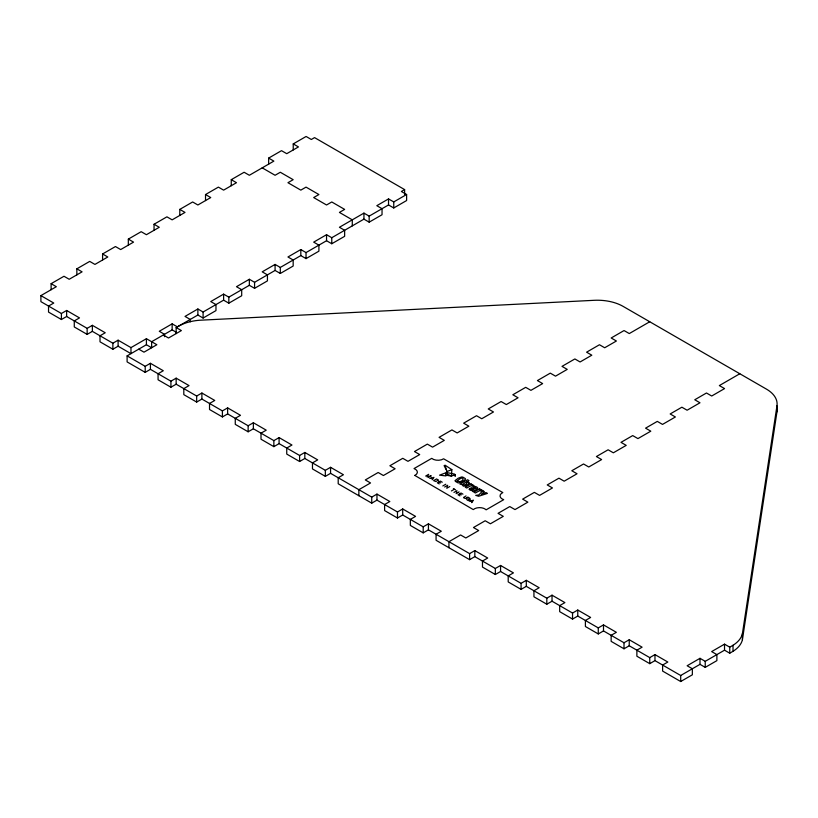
<?xml version="1.0" encoding="UTF-8"?>
<svg xmlns="http://www.w3.org/2000/svg" width="818" height="818" viewBox="0 0 818 818"><rect width="100%" height="100%" fill="white"/><g stroke="black" fill="none" stroke-linecap="round" stroke-linejoin="round"><path stroke-width="1.23" d="M451.843 469.644L451.505 475.953L447.743 474.471L445.002 465.145L451.843 469.644L446.454 471.7M611.005 635.259L603.5 630.923L598.275 633.94L598.275 627.907L603.5 624.891L616.363 632.314L611.148 635.33L611.148 641.363L624.011 648.797L629.236 645.78L649.748 657.621L654.973 654.605L667.836 662.038L662.611 665.044L662.611 671.077L680.699 681.527L692.355 674.799L692.355 668.766L687.14 665.75L700.004 658.316L705.228 661.333L724.523 650.187L729.748 653.204L733.02 651.302A36.391 21.012 0 0 0 742.417 639.666L742.417 633.633L776.967 405.82A36.391 21.012 0 0 0 766.446 389.123L623.111 306.382A36.391 21.012 0 0 0 594.205 300.308L199.612 320.247A36.391 21.012 0 0 0 179.469 325.676L176.156 327.558L176.156 333.591M742.417 639.666L776.967 411.853L776.967 405.82M446.076 475.135L445.943 475.923L439.552 475.166L446.536 472.518L454.706 474.123L455.391 476.26L454.082 475.166L451.28 476.117L445.626 475.074L446.536 472.518M467.078 498.929L466.873 499.082A1.155 0.665 0 0 0 466.689 499.532C470.841 503.571 467.109 494.246 470.442 499.328M469.225 500.084L469.184 499.512M432.149 479.808L433.949 477.385L429.757 478.438M471.669 502.63L473.469 500.207L469.287 501.25M293.233 149.939L293.233 143.907L306.106 136.473L311.331 139.489L314.552 137.608L404.624 189.602L401.393 191.494L406.618 194.5L406.618 200.533L393.755 207.966L388.53 204.95L369.163 216.126L363.938 213.109L339.419 227.271L344.644 230.287L344.644 236.32L331.771 243.754L326.546 240.737L319.04 245.073M729.748 653.204L729.748 647.171L733.02 645.269A36.391 21.012 0 0 0 742.417 633.633M51.115 289.715L51.115 283.682L63.988 276.259L69.203 279.275L82.076 271.842L76.851 268.825L76.851 274.858M76.851 268.825L89.714 261.402L94.939 264.418L107.812 256.985L102.587 253.969L102.587 260.001M102.587 253.969L115.45 246.545L120.675 249.562L133.538 242.128L128.324 239.112L128.324 245.144M128.324 239.112L141.187 231.688L146.412 234.705L159.275 227.271L154.05 224.255L154.05 230.287M154.05 224.255L166.923 216.831L172.148 219.848L185.011 212.414L179.786 209.398L179.786 215.431M179.786 209.398L192.649 201.974L197.874 204.991L210.747 197.557L205.522 194.541L205.522 200.574M205.522 194.541L218.386 187.118L223.611 190.134L236.484 182.7L231.259 179.684L231.259 185.717M231.259 179.684L244.122 172.261L249.347 175.277L273.866 161.115L268.652 158.099L268.652 164.132M268.652 158.099L281.515 150.665L286.74 153.682L298.458 146.923L293.233 143.907M99.878 335.697L92.373 331.362L87.148 334.378L74.274 326.955L74.274 320.922L79.499 317.905L66.636 310.472L61.411 313.488L40.9 301.648L40.9 295.615L56.34 286.699L51.115 283.682M40.9 295.615L53.763 303.049L48.538 306.065L48.538 312.098L61.411 319.521L66.636 316.505L87.148 328.345L92.373 325.329L105.236 332.762L100.011 335.779L100.011 341.812L112.874 349.235L118.099 346.219L130.972 353.652L130.972 347.619L146.412 338.703L156.862 344.736L143.988 352.169L138.763 349.153M100.011 335.779L112.874 343.202L118.099 340.186L130.972 347.619M190.236 321.852L190.236 319.439L177.373 326.863L172.148 323.846L159.275 331.28L164.5 334.296L164.5 336.709M190.369 319.357L197.874 315.022L203.099 318.038L215.972 310.605L215.972 304.572L210.747 301.566L223.611 294.132L228.835 297.149L249.347 285.308L254.572 288.325L267.435 280.891L267.435 274.858L262.21 271.842L275.083 264.418L280.308 267.435L300.82 255.594L306.034 258.611L318.908 251.177L318.908 245.144L306.034 252.578L300.82 249.562L287.946 256.985L293.171 260.001L293.171 266.034L280.308 273.468L275.083 270.451L254.572 282.292L249.347 279.275L236.484 286.699L241.699 289.715L241.699 295.748L228.835 303.181L223.611 300.165L203.099 312.006L197.874 308.989L185.011 316.423L190.236 319.439M406.618 194.5L393.755 201.934L388.53 198.917L376.812 205.686L382.037 208.702L382.037 214.735L369.163 222.159L363.938 219.142L331.771 237.721L326.546 234.705L313.683 242.128L318.908 245.144M209.398 403.386L201.893 399.051L196.668 402.067L183.805 394.644L183.805 388.611L189.03 385.595L176.156 378.161L170.931 381.178L150.42 369.337L145.205 372.354L127.107 361.914L127.107 355.881L146.412 344.736L151.637 347.752L151.637 341.719L172.148 329.879L176.32 332.292M127.107 355.881L145.205 366.321L150.42 363.304L163.293 370.738L158.068 373.754L158.068 379.787L170.931 387.211L176.156 384.194L196.668 396.035L201.893 393.029L214.756 400.452L209.531 403.468L209.531 409.501L222.404 416.935L227.629 413.918L248.14 425.759L253.365 422.742L266.228 430.166L261.003 433.182L261.003 439.215L273.866 446.648L279.091 443.632L299.603 455.473L304.828 452.456L317.701 459.88L312.476 462.896L312.476 468.929L325.339 476.362L330.564 473.346L371.74 497.119L376.965 494.103L389.828 501.526L384.603 504.542L384.603 510.575L397.476 518.009L402.701 514.992L423.203 526.833L428.428 523.817L441.301 531.24L436.076 534.256L436.076 540.289L469.604 559.655L474.829 556.639L495.34 568.479L500.565 565.463L513.428 572.886L508.203 575.903L508.203 581.935L521.076 589.369L526.301 586.353L546.813 598.193L552.027 595.177L564.901 602.6L559.676 605.617L559.676 611.649L572.539 619.083L577.764 616.066L577.764 610.034L572.539 613.05L559.676 605.617M209.531 403.468L222.404 410.902L227.629 407.885L240.492 415.309L235.267 418.325L235.267 424.358L248.14 431.792L253.365 428.775L260.87 433.1M261.003 433.182L273.866 440.616L279.091 437.599L291.965 445.023L286.74 448.039L286.74 454.072L299.603 461.505L304.828 458.489L325.339 470.33L330.564 467.313L343.427 474.737L338.202 477.753L338.202 483.786L371.74 503.152L376.965 500.135L397.476 511.976L402.701 508.96L415.564 516.383L410.339 519.399L410.339 525.432L423.203 532.866L428.428 529.849L469.604 553.622L474.829 550.606L487.692 558.029L482.477 561.046L482.477 567.078L495.34 574.512L500.565 571.496L521.076 583.336L526.301 580.32L539.164 587.743L533.939 590.76L533.939 596.792L546.813 604.226L552.027 601.21L559.543 605.545M649.748 321.75L629.277 333.57L624.052 330.554L611.179 337.987L616.404 341.004L604.686 347.762L599.461 344.746L586.598 352.18L591.813 355.196L580.095 361.965L574.87 358.949L562.007 366.372L567.232 369.388L555.514 376.157L550.289 373.141L537.416 380.575L542.641 383.591L530.923 390.35L525.698 387.333L512.835 394.767L518.06 397.783L506.332 404.552L501.107 401.536L488.244 408.959L493.469 411.975L481.751 418.744L476.526 415.728L463.653 423.162L468.878 426.178L457.16 432.937L451.935 429.92L439.072 437.354L444.297 440.37L432.569 447.139L427.344 444.123L414.481 451.546L419.706 454.563L407.988 461.332L402.763 458.315L389.889 465.749L395.114 468.765L383.397 475.524L378.172 472.507L365.309 479.941L370.534 482.957L358.867 489.685L358.867 495.718M425.667 476.066L428.663 474.338L426.955 476.812L431.25 475.831L428.243 477.559M442.814 485.964L445.81 484.236M444.644 487.027L447.64 485.289L446.781 488.264L449.788 486.526M451.434 490.943L454.43 489.215M453.97 492.416L456.965 490.677M456.086 493.632L459.082 491.904M466.066 495.923L463.714 497.364A1.145 0.665 0 0 0 463.642 497.794L465.473 498.551L468.182 497.139L465.933 498.428M739.809 373.754L719.339 385.575L724.564 388.591L711.701 396.014L706.476 392.998L694.758 399.767L699.983 402.783L687.11 410.217L681.885 407.2L670.167 413.959L675.392 416.976L662.519 424.409L657.304 421.393L645.576 428.162L650.801 431.178L637.938 438.601L632.713 435.585L620.995 442.354L626.22 445.37L613.347 452.804L608.122 449.788L596.404 456.546L601.629 459.563L588.766 466.996L583.541 463.98L571.813 470.749L577.038 473.765L564.175 481.189L558.95 478.172L547.232 484.941L552.457 487.957L539.583 495.391L534.359 492.375L522.641 499.133L527.866 502.15L515.003 509.583L509.778 506.567L498.05 513.336L503.274 516.352L490.411 523.776L485.186 520.759L473.469 527.528L478.694 530.545L465.82 537.978L460.595 534.962L448.939 541.69L448.939 547.723M611.148 635.33L624.011 642.764L629.236 639.748L642.099 647.171L636.874 650.187L636.874 656.22L649.748 663.654L654.973 660.637L680.699 675.494L700.004 664.349L705.228 667.365L716.885 660.637L716.885 654.605L711.66 651.588L724.523 644.155L729.748 647.171M414.808 475.432L473.285 509.604A7.495 4.325 0 0 1 485.555 509.338A7.229 4.172 0 0 1 486.107 509.829L503.714 499.665A7.495 4.325 0 0 1 502.825 492.569L443.612 458.806A7.505 4.335 0 0 1 431.72 458.356L414.031 468.571A7.515 4.335 0 0 1 414.828 475.442M454.082 475.166L455.289 474.777M262.21 167.843L275.083 175.277L280.308 172.261L293.171 179.684L287.946 182.7L300.82 190.134L306.034 187.118L318.908 194.541L313.683 197.557L326.546 204.991L331.771 201.974L344.644 209.398L339.419 212.414L352.282 219.848L352.282 225.88M445.248 466.24L444.123 465.585L445.912 469.266M176.156 327.558L181.381 330.574L168.518 338.008L163.293 334.991M453.356 488.591L455.524 489.839M442.252 482.201L440.309 481.076L437.323 482.804L439.266 483.919M462.957 494.154L461.015 493.029L458.029 494.757L459.972 495.872M455.636 491.454L457.753 492.671M438.867 481.914L440.636 482.937M459.563 493.868L461.342 494.89M431.076 478.101L432.712 479.041M470.606 500.923L472.231 501.863M577.764 610.034L590.637 617.457L585.402 620.473L585.402 626.506L598.275 633.94M577.764 616.066L598.275 627.907M733.02 645.269L733.02 651.302M724.523 644.155L724.523 650.187M705.228 661.333L705.228 667.365M700.004 658.316L700.004 664.349M680.699 675.494L680.699 681.527M654.973 654.605L654.973 660.637M649.748 657.621L649.748 663.654M629.236 639.748L629.236 645.78M624.011 642.764L624.011 648.797M603.5 624.891L603.5 630.923M572.539 613.05L572.539 619.083M552.027 595.177L552.027 601.21M546.813 598.193L546.813 604.226M526.301 580.32L526.301 586.353M521.076 583.336L521.076 589.369M500.565 565.463L500.565 571.496M495.34 568.479L495.34 574.512M474.829 550.606L474.829 556.639M469.604 553.622L469.604 559.655M428.428 523.817L428.428 529.849M423.203 526.833L423.203 532.866M404.624 189.602L404.624 194.428M402.701 508.96L402.701 514.992M397.476 511.976L397.476 518.009M393.755 201.934L393.755 207.966M388.53 198.917L388.53 204.95M376.965 494.103L376.965 500.135M371.74 497.119L371.74 503.152M369.163 216.126L369.163 222.159M363.938 213.109L363.938 219.142M331.771 237.721L331.771 243.754M330.564 467.313L330.564 473.346M326.546 234.705L326.546 240.737M325.339 470.33L325.339 476.362M306.034 252.578L306.034 258.611M304.828 452.456L304.828 458.489M300.82 249.562L300.82 255.594M299.603 455.473L299.603 461.505M280.308 267.435L280.308 273.468M279.091 437.599L279.091 443.632M275.083 264.418L275.083 270.451M273.866 440.616L273.866 446.648M254.572 282.292L254.572 288.325M253.365 422.742L253.365 428.775M249.347 279.275L249.347 285.308M248.14 425.759L248.14 431.792M228.835 297.149L228.835 303.181M227.629 407.885L227.629 413.918M223.611 294.132L223.611 300.165M222.404 410.902L222.404 416.935M203.099 312.006L203.099 318.038M201.893 393.029L201.893 399.051M197.874 308.989L197.874 315.022M196.668 396.035L196.668 402.067M176.156 378.161L176.156 384.194M172.148 323.846L172.148 329.879M170.931 381.178L170.931 387.211M150.42 363.304L150.42 369.337M146.412 338.703L146.412 344.736M145.205 366.321L145.205 372.354M118.099 340.186L118.099 346.219M112.874 343.202L112.874 349.235M92.373 325.329L92.373 331.362M87.148 328.345L87.148 334.378M66.636 310.472L66.636 316.505M61.411 313.488L61.411 319.521M776.66 406.771A36.391 21.012 0 0 1 776.967 411.853M438.182 480.105L435.922 481.536L433.612 480.657L436.607 478.919L438.182 480.105M469.215 483.162L467.282 485.054L464.01 486.168A1.82 1.053 0 0 1 463.244 486.066L461.996 484.593L459.982 484.123L467.538 479.757L469 480.606L466.608 481.986L467.415 481.976A1.748 1.012 0 0 1 468.111 482.119L469.041 482.712A1.82 1.053 0 0 1 469.215 483.162M471.209 489.358L471.403 489.737A1.401 0.808 0 0 0 471.966 489.941L472.201 489.962A1.125 0.654 0 0 0 472.937 489.859C475.964 489.276 471.966 487.968 471.209 489.358M469.297 489.062L469.266 489.174A1.656 0.951 0 0 0 469.409 489.645C471.117 490.902 472.068 490.033 473.029 491.659A2.464 1.421 0 0 1 473.356 491.301L477.753 488.499A1.605 0.93 0 0 0 477.814 488.111L477.18 487.344A6.82 3.937 0 0 0 476.413 486.874L474.829 486.393A1.943 1.125 0 0 0 474.103 486.413C470.462 486.434 481.945 489.675 471.812 487.753A1.748 1.012 0 0 0 471.24 487.804L469.297 489.062M462.927 484.389C467.201 486.966 468.939 478.98 462.927 484.389M457.15 480.953C463.714 484.317 466.137 472.998 457.15 480.953M455.299 480.473L455.258 480.585A2.587 1.493 0 0 0 455.391 481.383L457.855 482.804A2.587 1.493 0 0 0 459.256 482.886L462.896 481.444L465.391 479.338A2.587 1.493 0 0 0 465.258 478.53L462.804 477.109A2.587 1.493 0 0 0 461.403 477.037L458.182 478.233L455.299 480.473M482.855 490.759L478.765 494.972L475.739 495.371L478.632 496.27L487.456 493.407L485.994 492.569L481.291 494.399L484.379 491.638L482.855 490.759M470.964 483.888L465.268 487.18L466.73 488.019L470.728 485.82A1.237 0.716 0 0 1 471.434 485.8C472.201 486.444 474.675 486.127 473.612 485.268A1.769 1.022 0 0 0 472.824 485.074L471.597 485.135L472.364 484.696L470.964 483.888M479.583 488.867L473.888 492.15L475.35 492.998L479.348 490.8A1.237 0.716 0 0 1 480.054 490.78C480.82 491.424 483.295 491.097 482.221 490.238A1.769 1.022 0 0 0 481.444 490.054L480.217 490.115L480.974 489.675L479.583 488.867"/></g></svg>
